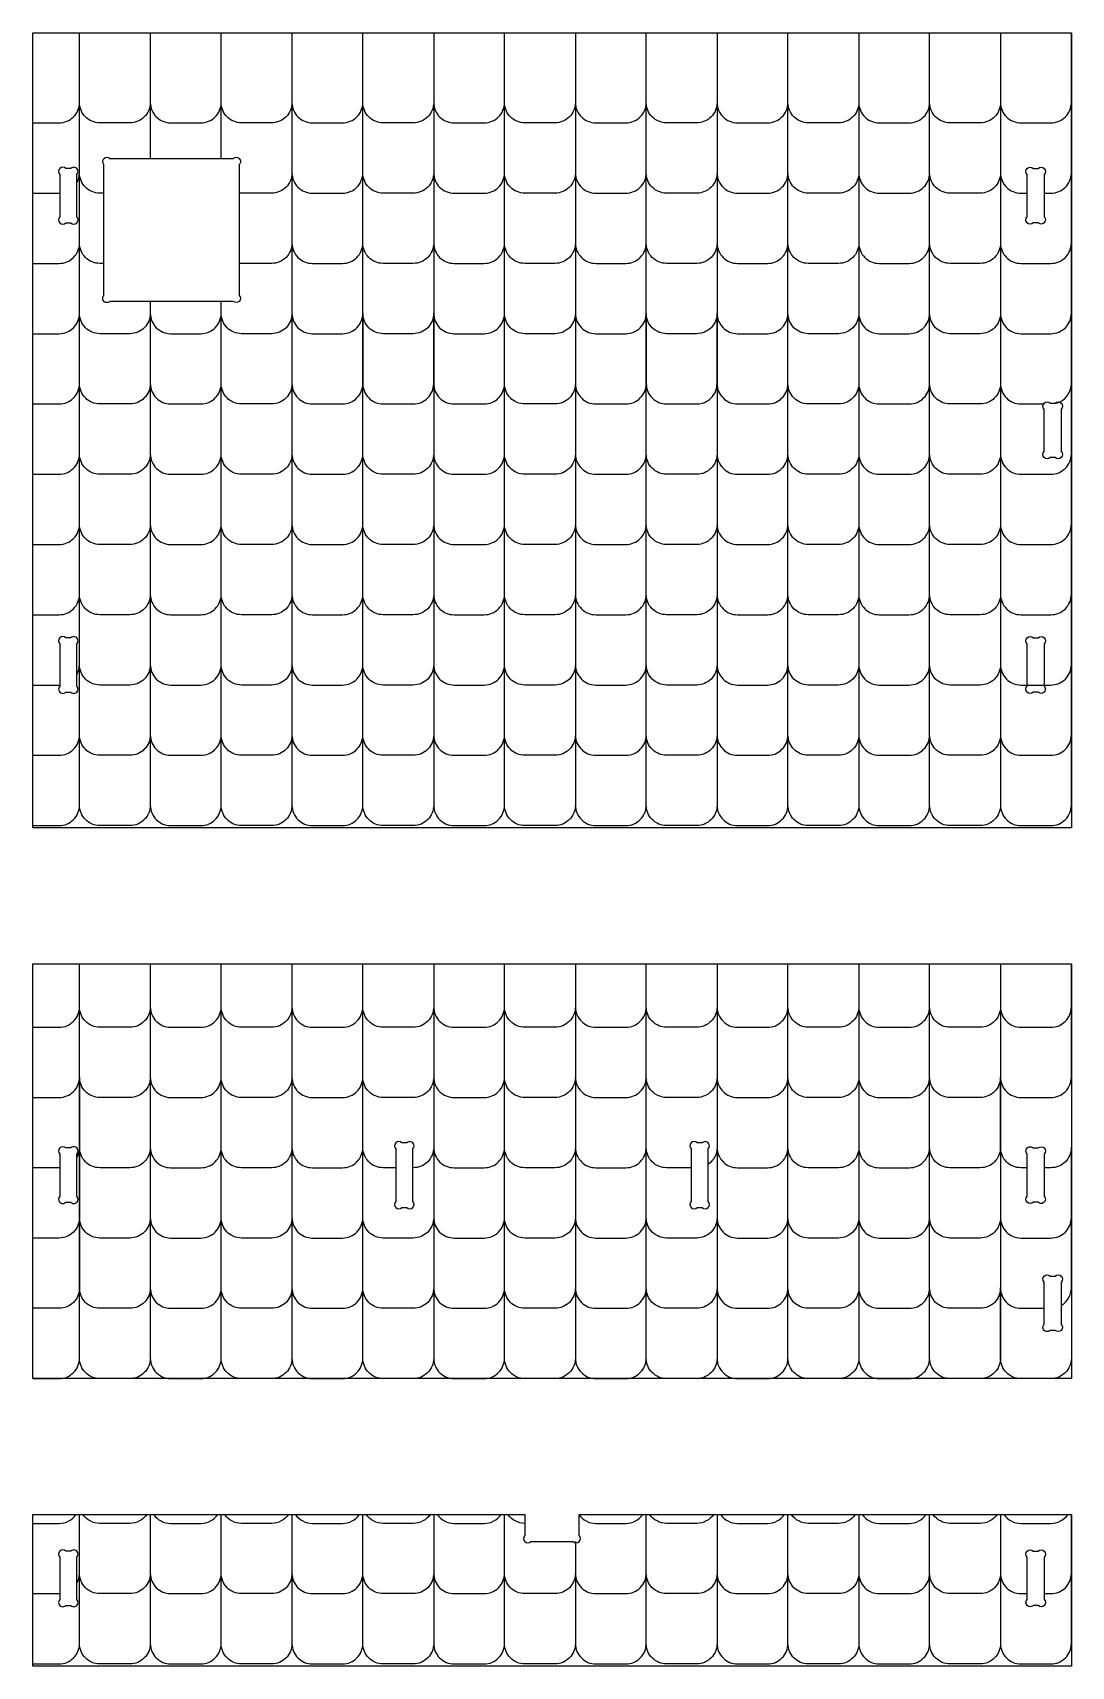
# Model space of a CAD drawing. Extents: x 39 to 232, y 1985 to 2148.
# Drawn here: x 201.79 to 232.39, y 2100.08 to 2148.2 of the extents above; entities that cross this region are included whole.
import ezdxf

# ---------------------------------------------------------------- set-up
doc = ezdxf.new("R2010")
doc.units = 0
doc.header["$MEASUREMENT"] = 0
doc.layers.add('LAYER1', color=18, linetype='CONTINUOUS')

msp = doc.modelspace()

# ---------------------------------------------------------------- linework, layer by layer
at = {"layer": 'LAYER1'}
for points in [[(201.79, 2145.547), (202.568, 2145.547, 0.414214), (203.168, 2146.147), (203.168, 2148.204)], [(205.255, 2148.204), (205.255, 2146.147, -0.414214), (204.655, 2145.547), (203.768, 2145.547, -0.414214), (203.168, 2146.147), (203.168, 2148.204)], [(205.255, 2148.204), (205.255, 2146.147, 0.414214), (205.855, 2145.547), (206.742, 2145.547, 0.414214), (207.342, 2146.147), (207.342, 2148.204)], [(209.429, 2148.204), (209.429, 2146.147, -0.414214), (208.829, 2145.547), (207.942, 2145.547, -0.414214), (207.342, 2146.147), (207.342, 2148.204)], [(209.429, 2148.204), (209.429, 2146.147, 0.414214), (210.029, 2145.547), (210.917, 2145.547, 0.414214), (211.517, 2146.147), (211.517, 2148.204)], [(213.604, 2148.204), (213.604, 2146.147, -0.414214), (213.004, 2145.547), (212.117, 2145.547, -0.414214), (211.517, 2146.147), (211.517, 2148.204)], [(213.604, 2148.204), (213.604, 2146.147, 0.414214), (214.204, 2145.547), (215.091, 2145.547, 0.414214), (215.691, 2146.147), (215.691, 2148.204)], [(217.779, 2148.204), (217.779, 2146.147, -0.414214), (217.179, 2145.547), (216.291, 2145.547, -0.414214), (215.691, 2146.147), (215.691, 2148.204)], [(217.779, 2148.204), (217.779, 2146.147, 0.414214), (218.379, 2145.547), (219.266, 2145.547, 0.414214), (219.866, 2146.147), (219.866, 2148.204)], [(221.953, 2148.204), (221.953, 2146.147, -0.414214), (221.353, 2145.547), (220.466, 2145.547, -0.414214), (219.866, 2146.147), (219.866, 2148.204)], [(221.953, 2148.204), (221.953, 2146.147, 0.414214), (222.553, 2145.547), (223.441, 2145.547, 0.414214), (224.041, 2146.147), (224.041, 2148.204)], [(226.128, 2148.204), (226.128, 2146.147, -0.414214), (225.528, 2145.547), (224.641, 2145.547, -0.414214), (224.041, 2146.147), (224.041, 2148.204)], [(226.128, 2148.204), (226.128, 2146.147, 0.414214), (226.728, 2145.547), (227.615, 2145.547, 0.414214), (228.215, 2146.147), (228.215, 2148.204)], [(230.302, 2148.204), (230.302, 2146.147, -0.414214), (229.702, 2145.547), (228.815, 2145.547, -0.414214), (228.215, 2146.147), (228.215, 2148.204)], [(230.302, 2148.204), (230.302, 2146.147, 0.414214), (230.902, 2145.547), (231.79, 2145.547, 0.414214), (232.39, 2146.147), (232.39, 2148.204)], [(203.09, 2143.782, 0.129526), (203.168, 2144.077), (203.168, 2146.147)], [(203.89, 2143.477), (203.768, 2143.477, -0.414214), (203.168, 2144.077), (203.168, 2146.147)], [(209.429, 2146.147), (209.429, 2144.077, -0.414214), (208.829, 2143.477), (207.942, 2143.477, -0.027222), (207.877, 2143.481)], [(209.429, 2146.147), (209.429, 2144.077, 0.414214), (210.029, 2143.477), (210.917, 2143.477, 0.414214), (211.517, 2144.077), (211.517, 2146.147)], [(213.604, 2146.147), (213.604, 2144.077, -0.414214), (213.004, 2143.477), (212.117, 2143.477, -0.414214), (211.517, 2144.077), (211.517, 2146.147)], [(213.604, 2146.147), (213.604, 2144.077, 0.414214), (214.204, 2143.477), (215.091, 2143.477, 0.414214), (215.691, 2144.077), (215.691, 2146.147)], [(217.779, 2146.147), (217.779, 2144.077, -0.414214), (217.179, 2143.477), (216.291, 2143.477, -0.414214), (215.691, 2144.077), (215.691, 2146.147)], [(217.779, 2146.147), (217.779, 2144.077, 0.414214), (218.379, 2143.477), (219.266, 2143.477, 0.414214), (219.866, 2144.077), (219.866, 2146.147)], [(221.953, 2146.147), (221.953, 2144.077, -0.414214), (221.353, 2143.477), (220.466, 2143.477, -0.414214), (219.866, 2144.077), (219.866, 2146.147)], [(221.953, 2146.147), (221.953, 2144.077, 0.414214), (222.553, 2143.477), (223.441, 2143.477, 0.414214), (224.041, 2144.077), (224.041, 2146.147)], [(226.128, 2146.147), (226.128, 2144.077, -0.414214), (225.528, 2143.477), (224.641, 2143.477, -0.414214), (224.041, 2144.077), (224.041, 2146.147)], [(226.128, 2146.147), (226.128, 2144.077, 0.414214), (226.728, 2143.477), (227.615, 2143.477, 0.414214), (228.215, 2144.077), (228.215, 2146.147)], [(230.302, 2146.147), (230.302, 2144.077, -0.414214), (229.702, 2143.477), (228.815, 2143.477, -0.414214), (228.215, 2144.077), (228.215, 2146.147)], [(230.302, 2146.147), (230.302, 2144.077, 0.414214), (230.902, 2143.477), (231.09, 2143.477)], [(231.59, 2143.477), (231.79, 2143.477, 0.414214), (232.39, 2144.077), (232.39, 2146.147)], [(201.79, 2141.407), (202.568, 2141.407, 0.414214), (203.168, 2142.007), (203.168, 2144.077)], [(203.89, 2141.407), (203.768, 2141.407, -0.414214), (203.168, 2142.007), (203.168, 2144.077)], [(209.429, 2144.077), (209.429, 2142.007, -0.414214), (208.829, 2141.407), (207.942, 2141.407, -0.027222), (207.877, 2141.411)], [(209.429, 2144.077), (209.429, 2142.007, 0.414214), (210.029, 2141.407), (210.917, 2141.407, 0.414214), (211.517, 2142.007), (211.517, 2144.077)], [(213.604, 2144.077), (213.604, 2142.007, -0.414214), (213.004, 2141.407), (212.117, 2141.407, -0.414214), (211.517, 2142.007), (211.517, 2144.077)], [(213.604, 2144.077), (213.604, 2142.007, 0.414214), (214.204, 2141.407), (215.091, 2141.407, 0.414214), (215.691, 2142.007), (215.691, 2144.077)], [(217.779, 2144.077), (217.779, 2142.007, -0.414214), (217.179, 2141.407), (216.291, 2141.407, -0.414214), (215.691, 2142.007), (215.691, 2144.077)], [(217.779, 2144.077), (217.779, 2142.007, 0.414214), (218.379, 2141.407), (219.266, 2141.407, 0.414214), (219.866, 2142.007), (219.866, 2144.077)], [(221.953, 2144.077), (221.953, 2142.007, -0.414214), (221.353, 2141.407), (220.466, 2141.407, -0.414214), (219.866, 2142.007), (219.866, 2144.077)], [(221.953, 2144.077), (221.953, 2142.007, 0.414214), (222.553, 2141.407), (223.441, 2141.407, 0.414214), (224.041, 2142.007), (224.041, 2144.077)], [(226.128, 2144.077), (226.128, 2142.007, -0.414214), (225.528, 2141.407), (224.641, 2141.407, -0.414214), (224.041, 2142.007), (224.041, 2144.077)], [(226.128, 2144.077), (226.128, 2142.007, 0.414214), (226.728, 2141.407), (227.615, 2141.407, 0.414214), (228.215, 2142.007), (228.215, 2144.077)], [(230.302, 2144.077), (230.302, 2142.007, -0.414214), (229.702, 2141.407), (228.815, 2141.407, -0.414214), (228.215, 2142.007), (228.215, 2144.077)], [(230.302, 2144.077), (230.302, 2142.007, 0.414214), (230.902, 2141.407), (231.79, 2141.407, 0.414214), (232.39, 2142.007), (232.39, 2144.077)], [(201.79, 2143.477), (202.568, 2143.477, 0.009213), (202.59, 2143.478)], [(201.79, 2139.337), (202.568, 2139.337, 0.414214), (203.168, 2139.937), (203.168, 2142.007)], [(205.255, 2140.288), (205.255, 2139.937, -0.414214), (204.655, 2139.337), (203.768, 2139.337, -0.414214), (203.168, 2139.937), (203.168, 2142.007)], [(209.429, 2142.007), (209.429, 2139.937, -0.414214), (208.829, 2139.337), (207.942, 2139.337, -0.414214), (207.342, 2139.937), (207.342, 2140.288)], [(209.429, 2142.007), (209.429, 2139.937, 0.414214), (210.029, 2139.337), (210.917, 2139.337, 0.414214), (211.517, 2139.937), (211.517, 2142.007)], [(213.604, 2142.007), (213.604, 2139.937, -0.414214), (213.004, 2139.337), (212.117, 2139.337, -0.414214), (211.517, 2139.937), (211.517, 2142.007)], [(213.604, 2142.007), (213.604, 2139.937, 0.414214), (214.204, 2139.337), (215.091, 2139.337, 0.414214), (215.691, 2139.937), (215.691, 2142.007)], [(217.779, 2142.007), (217.779, 2139.937, -0.414214), (217.179, 2139.337), (216.291, 2139.337, -0.414214), (215.691, 2139.937), (215.691, 2142.007)], [(217.779, 2142.007), (217.779, 2139.937, 0.414214), (218.379, 2139.337), (219.266, 2139.337, 0.414214), (219.866, 2139.937), (219.866, 2142.007)], [(221.953, 2142.007), (221.953, 2139.937, -0.414214), (221.353, 2139.337), (220.466, 2139.337, -0.414214), (219.866, 2139.937), (219.866, 2142.007)], [(221.953, 2142.007), (221.953, 2139.937, 0.414214), (222.553, 2139.337), (223.441, 2139.337, 0.414214), (224.041, 2139.937), (224.041, 2142.007)], [(226.128, 2142.007), (226.128, 2139.937, -0.414214), (225.528, 2139.337), (224.641, 2139.337, -0.414214), (224.041, 2139.937), (224.041, 2142.007)], [(226.128, 2142.007), (226.128, 2139.937, 0.414214), (226.728, 2139.337), (227.615, 2139.337, 0.414214), (228.215, 2139.937), (228.215, 2142.007)], [(230.302, 2142.007), (230.302, 2139.937, -0.414214), (229.702, 2139.337), (228.815, 2139.337, -0.414214), (228.215, 2139.937), (228.215, 2142.007)], [(230.302, 2142.007), (230.302, 2139.937, 0.414214), (230.902, 2139.337), (231.79, 2139.337, 0.414214), (232.39, 2139.937), (232.39, 2142.007)], [(205.255, 2140.288), (205.255, 2139.937, 0.414214), (205.855, 2139.337), (206.742, 2139.337, 0.414214), (207.342, 2139.937), (207.342, 2140.288)], [(201.79, 2137.267), (202.568, 2137.267, 0.414214), (203.168, 2137.867), (203.168, 2139.937)], [(205.255, 2139.937), (205.255, 2137.867, -0.414214), (204.655, 2137.267), (203.768, 2137.267, -0.414214), (203.168, 2137.867), (203.168, 2139.937)], [(205.255, 2139.937), (205.255, 2137.867, 0.414214), (205.855, 2137.267), (206.742, 2137.267, 0.414214), (207.342, 2137.867), (207.342, 2139.937)], [(209.429, 2139.937), (209.429, 2137.867, -0.414214), (208.829, 2137.267), (207.942, 2137.267, -0.414214), (207.342, 2137.867), (207.342, 2139.937)], [(209.429, 2139.937), (209.429, 2137.867, 0.414214), (210.029, 2137.267), (210.917, 2137.267, 0.414214), (211.517, 2137.867), (211.517, 2139.937)], [(211.517, 2139.937), (211.517, 2137.867, 0.414214), (212.117, 2137.267), (213.004, 2137.267, 0.414214), (213.604, 2137.867), (213.604, 2139.937)], [(213.604, 2139.937), (213.604, 2137.867, 0.414214), (214.204, 2137.267), (215.091, 2137.267, 0.414214), (215.691, 2137.867), (215.691, 2139.937)], [(217.779, 2139.937), (217.779, 2137.867, -0.414214), (217.179, 2137.267), (216.291, 2137.267, -0.414214), (215.691, 2137.867), (215.691, 2139.937)], [(217.779, 2139.937), (217.779, 2137.867, 0.414214), (218.379, 2137.267), (219.266, 2137.267, 0.414214), (219.866, 2137.867), (219.866, 2139.937)], [(219.866, 2139.937), (219.866, 2137.867, 0.414214), (220.466, 2137.267), (221.353, 2137.267, 0.414214), (221.953, 2137.867), (221.953, 2139.937)], [(221.953, 2139.937), (221.953, 2137.867, 0.414214), (222.553, 2137.267), (223.441, 2137.267, 0.414214), (224.041, 2137.867), (224.041, 2139.937)], [(226.128, 2139.937), (226.128, 2137.867, -0.414214), (225.528, 2137.267), (224.641, 2137.267, -0.414214), (224.041, 2137.867), (224.041, 2139.937)], [(226.128, 2139.937), (226.128, 2137.867, 0.414214), (226.728, 2137.267), (227.615, 2137.267, 0.414214), (228.215, 2137.867), (228.215, 2139.937)], [(230.302, 2139.937), (230.302, 2137.867, -0.414214), (229.702, 2137.267), (228.815, 2137.267, -0.414214), (228.215, 2137.867), (228.215, 2139.937)], [(230.302, 2139.937), (230.302, 2137.867, 0.414214), (230.902, 2137.267), (231.59, 2137.267)], [(231.954, 2137.29, 0.335351), (232.39, 2137.867), (232.39, 2139.937)], [(201.79, 2135.197), (202.568, 2135.197, 0.414214), (203.168, 2135.797), (203.168, 2137.867)], [(205.255, 2137.867), (205.255, 2135.797, -0.414214), (204.655, 2135.197), (203.768, 2135.197, -0.414214), (203.168, 2135.797), (203.168, 2137.867)], [(205.255, 2137.867), (205.255, 2135.797, 0.414214), (205.855, 2135.197), (206.742, 2135.197, 0.414214), (207.342, 2135.797), (207.342, 2137.867)], [(209.429, 2137.867), (209.429, 2135.797, -0.414214), (208.829, 2135.197), (207.942, 2135.197, -0.414214), (207.342, 2135.797), (207.342, 2137.867)], [(209.429, 2137.867), (209.429, 2135.797, 0.414214), (210.029, 2135.197), (210.917, 2135.197, 0.414214), (211.517, 2135.797), (211.517, 2137.867)], [(213.604, 2137.867), (213.604, 2135.797, -0.414214), (213.004, 2135.197), (212.117, 2135.197, -0.414214), (211.517, 2135.797), (211.517, 2137.867)], [(213.604, 2137.867), (213.604, 2135.797, 0.414214), (214.204, 2135.197), (215.091, 2135.197, 0.414214), (215.691, 2135.797), (215.691, 2137.867)], [(217.779, 2137.867), (217.779, 2135.797, -0.414214), (217.179, 2135.197), (216.291, 2135.197, -0.414214), (215.691, 2135.797), (215.691, 2137.867)], [(217.779, 2137.867), (217.779, 2135.797, 0.414214), (218.379, 2135.197), (219.266, 2135.197, 0.414214), (219.866, 2135.797), (219.866, 2137.867)], [(221.953, 2137.867), (221.953, 2135.797, -0.414214), (221.353, 2135.197), (220.466, 2135.197, -0.414214), (219.866, 2135.797), (219.866, 2137.867)], [(221.953, 2137.867), (221.953, 2135.797, 0.414214), (222.553, 2135.197), (223.441, 2135.197, 0.414214), (224.041, 2135.797), (224.041, 2137.867)], [(226.128, 2137.867), (226.128, 2135.797, -0.414214), (225.528, 2135.197), (224.641, 2135.197, -0.414214), (224.041, 2135.797), (224.041, 2137.867)], [(226.128, 2137.867), (226.128, 2135.797, 0.414214), (226.728, 2135.197), (227.615, 2135.197, 0.414214), (228.215, 2135.797), (228.215, 2137.867)], [(230.302, 2137.867), (230.302, 2135.797, -0.414214), (229.702, 2135.197), (228.815, 2135.197, -0.414214), (228.215, 2135.797), (228.215, 2137.867)], [(230.302, 2137.867), (230.302, 2135.797, 0.414214), (230.902, 2135.197), (231.79, 2135.197, 0.414214), (232.39, 2135.797), (232.39, 2137.867)], [(201.79, 2133.127), (202.568, 2133.127, 0.414214), (203.168, 2133.727), (203.168, 2135.797)], [(205.255, 2135.797), (205.255, 2133.727, -0.414214), (204.655, 2133.127), (203.768, 2133.127, -0.414214), (203.168, 2133.727), (203.168, 2135.797)], [(205.255, 2135.797), (205.255, 2133.727, 0.414214), (205.855, 2133.127), (206.742, 2133.127, 0.414214), (207.342, 2133.727), (207.342, 2135.797)], [(209.429, 2135.797), (209.429, 2133.727, -0.414214), (208.829, 2133.127), (207.942, 2133.127, -0.414214), (207.342, 2133.727), (207.342, 2135.797)], [(209.429, 2135.797), (209.429, 2133.727, 0.414214), (210.029, 2133.127), (210.917, 2133.127, 0.414214), (211.517, 2133.727), (211.517, 2135.797)], [(213.604, 2135.797), (213.604, 2133.727, -0.414214), (213.004, 2133.127), (212.117, 2133.127, -0.414214), (211.517, 2133.727), (211.517, 2135.797)], [(213.604, 2135.797), (213.604, 2133.727, 0.414214), (214.204, 2133.127), (215.091, 2133.127, 0.414214), (215.691, 2133.727), (215.691, 2135.797)], [(217.779, 2135.797), (217.779, 2133.727, -0.414214), (217.179, 2133.127), (216.291, 2133.127, -0.414214), (215.691, 2133.727), (215.691, 2135.797)], [(217.779, 2135.797), (217.779, 2133.727, 0.414214), (218.379, 2133.127), (219.266, 2133.127, 0.414214), (219.866, 2133.727), (219.866, 2135.797)], [(221.953, 2135.797), (221.953, 2133.727, -0.414214), (221.353, 2133.127), (220.466, 2133.127, -0.414214), (219.866, 2133.727), (219.866, 2135.797)], [(221.953, 2135.797), (221.953, 2133.727, 0.414214), (222.553, 2133.127), (223.441, 2133.127, 0.414214), (224.041, 2133.727), (224.041, 2135.797)], [(226.128, 2135.797), (226.128, 2133.727, -0.414214), (225.528, 2133.127), (224.641, 2133.127, -0.414214), (224.041, 2133.727), (224.041, 2135.797)], [(226.128, 2135.797), (226.128, 2133.727, 0.414214), (226.728, 2133.127), (227.615, 2133.127, 0.414214), (228.215, 2133.727), (228.215, 2135.797)], [(230.302, 2135.797), (230.302, 2133.727, -0.414214), (229.702, 2133.127), (228.815, 2133.127, -0.414214), (228.215, 2133.727), (228.215, 2135.797)], [(230.302, 2135.797), (230.302, 2133.727, 0.414214), (230.902, 2133.127), (231.79, 2133.127, 0.414214), (232.39, 2133.727), (232.39, 2135.797)], [(201.79, 2131.057), (202.568, 2131.057, 0.414214), (203.168, 2131.657), (203.168, 2133.727)], [(205.255, 2133.727), (205.255, 2131.657, -0.414214), (204.655, 2131.057), (203.768, 2131.057, -0.414214), (203.168, 2131.657), (203.168, 2133.727)], [(205.255, 2133.727), (205.255, 2131.657, 0.414214), (205.855, 2131.057), (206.742, 2131.057, 0.414214), (207.342, 2131.657), (207.342, 2133.727)], [(209.429, 2133.727), (209.429, 2131.657, -0.414214), (208.829, 2131.057), (207.942, 2131.057, -0.414214), (207.342, 2131.657), (207.342, 2133.727)], [(209.429, 2133.727), (209.429, 2131.657, 0.414214), (210.029, 2131.057), (210.917, 2131.057, 0.414214), (211.517, 2131.657), (211.517, 2133.727)], [(213.604, 2133.727), (213.604, 2131.657, -0.414214), (213.004, 2131.057), (212.117, 2131.057, -0.414214), (211.517, 2131.657), (211.517, 2133.727)], [(213.604, 2133.727), (213.604, 2131.657, 0.414214), (214.204, 2131.057), (215.091, 2131.057, 0.414214), (215.691, 2131.657), (215.691, 2133.727)], [(217.779, 2133.727), (217.779, 2131.657, -0.414214), (217.179, 2131.057), (216.291, 2131.057, -0.414214), (215.691, 2131.657), (215.691, 2133.727)], [(217.779, 2133.727), (217.779, 2131.657, 0.414214), (218.379, 2131.057), (219.266, 2131.057, 0.414214), (219.866, 2131.657), (219.866, 2133.727)], [(221.953, 2133.727), (221.953, 2131.657, -0.414214), (221.353, 2131.057), (220.466, 2131.057, -0.414214), (219.866, 2131.657), (219.866, 2133.727)], [(221.953, 2133.727), (221.953, 2131.657, 0.414214), (222.553, 2131.057), (223.441, 2131.057, 0.414214), (224.041, 2131.657), (224.041, 2133.727)], [(226.128, 2133.727), (226.128, 2131.657, -0.414214), (225.528, 2131.057), (224.641, 2131.057, -0.414214), (224.041, 2131.657), (224.041, 2133.727)], [(226.128, 2133.727), (226.128, 2131.657, 0.414214), (226.728, 2131.057), (227.615, 2131.057, 0.414214), (228.215, 2131.657), (228.215, 2133.727)], [(230.302, 2133.727), (230.302, 2131.657, -0.414214), (229.702, 2131.057), (228.815, 2131.057, -0.414214), (228.215, 2131.657), (228.215, 2133.727)], [(230.302, 2133.727), (230.302, 2131.657, 0.414214), (230.902, 2131.057), (231.79, 2131.057, 0.414214), (232.39, 2131.657), (232.39, 2133.727)], [(203.09, 2129.292, 0.129526), (203.168, 2129.587), (203.168, 2131.657)], [(205.255, 2131.657), (205.255, 2129.587, -0.414214), (204.655, 2128.987), (203.768, 2128.987, -0.414214), (203.168, 2129.587), (203.168, 2131.657)], [(205.255, 2131.657), (205.255, 2129.587, 0.414214), (205.855, 2128.987), (206.742, 2128.987, 0.414214), (207.342, 2129.587), (207.342, 2131.657)], [(209.429, 2131.657), (209.429, 2129.587, -0.414214), (208.829, 2128.987), (207.942, 2128.987, -0.414214), (207.342, 2129.587), (207.342, 2131.657)], [(209.429, 2131.657), (209.429, 2129.587, 0.414214), (210.029, 2128.987), (210.917, 2128.987, 0.414214), (211.517, 2129.587), (211.517, 2131.657)], [(213.604, 2131.657), (213.604, 2129.587, -0.414214), (213.004, 2128.987), (212.117, 2128.987, -0.414214), (211.517, 2129.587), (211.517, 2131.657)], [(213.604, 2131.657), (213.604, 2129.587, 0.414214), (214.204, 2128.987), (215.091, 2128.987, 0.414214), (215.691, 2129.587), (215.691, 2131.657)], [(217.779, 2131.657), (217.779, 2129.587, -0.414214), (217.179, 2128.987), (216.291, 2128.987, -0.414214), (215.691, 2129.587), (215.691, 2131.657)], [(217.779, 2131.657), (217.779, 2129.587, 0.414214), (218.379, 2128.987), (219.266, 2128.987, 0.414214), (219.866, 2129.587), (219.866, 2131.657)], [(221.953, 2131.657), (221.953, 2129.587, -0.414214), (221.353, 2128.987), (220.466, 2128.987, -0.414214), (219.866, 2129.587), (219.866, 2131.657)], [(221.953, 2131.657), (221.953, 2129.587, 0.414214), (222.553, 2128.987), (223.441, 2128.987, 0.414214), (224.041, 2129.587), (224.041, 2131.657)], [(226.128, 2131.657), (226.128, 2129.587, -0.414214), (225.528, 2128.987), (224.641, 2128.987, -0.414214), (224.041, 2129.587), (224.041, 2131.657)], [(226.128, 2131.657), (226.128, 2129.587, 0.414214), (226.728, 2128.987), (227.615, 2128.987, 0.414214), (228.215, 2129.587), (228.215, 2131.657)], [(230.302, 2131.657), (230.302, 2129.587, -0.414214), (229.702, 2128.987), (228.815, 2128.987, -0.414214), (228.215, 2129.587), (228.215, 2131.657)], [(230.302, 2131.657), (230.302, 2129.587, 0.414214), (230.902, 2128.987), (231.79, 2128.987, 0.414214), (232.39, 2129.587), (232.39, 2131.657)], [(201.79, 2126.917), (202.568, 2126.917, 0.414214), (203.168, 2127.517), (203.168, 2129.587)], [(205.255, 2129.587), (205.255, 2127.517, -0.414214), (204.655, 2126.917), (203.768, 2126.917, -0.414214), (203.168, 2127.517), (203.168, 2129.587)], [(205.255, 2129.587), (205.255, 2127.517, 0.414214), (205.855, 2126.917), (206.742, 2126.917, 0.414214), (207.342, 2127.517), (207.342, 2129.587)], [(209.429, 2129.587), (209.429, 2127.517, -0.414214), (208.829, 2126.917), (207.942, 2126.917, -0.414214), (207.342, 2127.517), (207.342, 2129.587)], [(209.429, 2129.587), (209.429, 2127.517, 0.414214), (210.029, 2126.917), (210.917, 2126.917, 0.414214), (211.517, 2127.517), (211.517, 2129.587)], [(213.604, 2129.587), (213.604, 2127.517, -0.414214), (213.004, 2126.917), (212.117, 2126.917, -0.414214), (211.517, 2127.517), (211.517, 2129.587)], [(213.604, 2129.587), (213.604, 2127.517, 0.414214), (214.204, 2126.917), (215.091, 2126.917, 0.414214), (215.691, 2127.517), (215.691, 2129.587)], [(217.779, 2129.587), (217.779, 2127.517, -0.414214), (217.179, 2126.917), (216.291, 2126.917, -0.414214), (215.691, 2127.517), (215.691, 2129.587)], [(217.779, 2129.587), (217.779, 2127.517, 0.414214), (218.379, 2126.917), (219.266, 2126.917, 0.414214), (219.866, 2127.517), (219.866, 2129.587)], [(221.953, 2129.587), (221.953, 2127.517, -0.414214), (221.353, 2126.917), (220.466, 2126.917, -0.414214), (219.866, 2127.517), (219.866, 2129.587)], [(221.953, 2129.587), (221.953, 2127.517, 0.414214), (222.553, 2126.917), (223.441, 2126.917, 0.414214), (224.041, 2127.517), (224.041, 2129.587)], [(226.128, 2129.587), (226.128, 2127.517, -0.414214), (225.528, 2126.917), (224.641, 2126.917, -0.414214), (224.041, 2127.517), (224.041, 2129.587)], [(226.128, 2129.587), (226.128, 2127.517, 0.414214), (226.728, 2126.917), (227.615, 2126.917, 0.414214), (228.215, 2127.517), (228.215, 2129.587)], [(230.302, 2129.587), (230.302, 2127.517, -0.414214), (229.702, 2126.917), (228.815, 2126.917, -0.414214), (228.215, 2127.517), (228.215, 2129.587)], [(230.302, 2129.587), (230.302, 2127.517, 0.414214), (230.902, 2126.917), (231.79, 2126.917, 0.414214), (232.39, 2127.517), (232.39, 2129.587)], [(201.79, 2128.987), (202.568, 2128.987, 0.009213), (202.59, 2128.988)], [(201.79, 2124.847), (202.568, 2124.847, 0.414214), (203.168, 2125.447), (203.168, 2127.517)], [(205.255, 2127.517), (205.255, 2125.447, -0.414214), (204.655, 2124.847), (203.768, 2124.847, -0.414214), (203.168, 2125.447), (203.168, 2127.517)], [(205.255, 2127.517), (205.255, 2125.447, 0.414214), (205.855, 2124.847), (206.742, 2124.847, 0.414214), (207.342, 2125.447), (207.342, 2127.517)], [(209.429, 2127.517), (209.429, 2125.447, -0.414214), (208.829, 2124.847), (207.942, 2124.847, -0.414214), (207.342, 2125.447), (207.342, 2127.517)], [(209.429, 2127.517), (209.429, 2125.447, 0.414214), (210.029, 2124.847), (210.917, 2124.847, 0.414214), (211.517, 2125.447), (211.517, 2127.517)], [(213.604, 2127.517), (213.604, 2125.447, -0.414214), (213.004, 2124.847), (212.117, 2124.847, -0.414214), (211.517, 2125.447), (211.517, 2127.517)], [(213.604, 2127.517), (213.604, 2125.447, 0.414214), (214.204, 2124.847), (215.091, 2124.847, 0.414214), (215.691, 2125.447), (215.691, 2127.517)], [(217.779, 2127.517), (217.779, 2125.447, -0.414214), (217.179, 2124.847), (216.291, 2124.847, -0.414214), (215.691, 2125.447), (215.691, 2127.517)], [(217.779, 2127.517), (217.779, 2125.447, 0.414214), (218.379, 2124.847), (219.266, 2124.847, 0.414214), (219.866, 2125.447), (219.866, 2127.517)], [(221.953, 2127.517), (221.953, 2125.447, -0.414214), (221.353, 2124.847), (220.466, 2124.847, -0.414214), (219.866, 2125.447), (219.866, 2127.517)], [(221.953, 2127.517), (221.953, 2125.447, 0.414214), (222.553, 2124.847), (223.441, 2124.847, 0.414214), (224.041, 2125.447), (224.041, 2127.517)], [(226.128, 2127.517), (226.128, 2125.447, -0.414214), (225.528, 2124.847), (224.641, 2124.847, -0.414214), (224.041, 2125.447), (224.041, 2127.517)], [(226.128, 2127.517), (226.128, 2125.447, 0.414214), (226.728, 2124.847), (227.615, 2124.847, 0.414214), (228.215, 2125.447), (228.215, 2127.517)], [(230.302, 2127.517), (230.302, 2125.447, -0.414214), (229.702, 2124.847), (228.815, 2124.847, -0.414214), (228.215, 2125.447), (228.215, 2127.517)], [(230.302, 2127.517), (230.302, 2125.447, 0.414214), (230.902, 2124.847), (231.79, 2124.847, 0.414214), (232.39, 2125.447), (232.39, 2127.517)], [(201.79, 2118.906), (202.568, 2118.906, 0.414214), (203.168, 2119.506), (203.168, 2120.776)], [(205.255, 2120.776), (205.255, 2119.506, -0.414214), (204.655, 2118.906), (203.768, 2118.906, -0.414214), (203.168, 2119.506), (203.168, 2120.776)], [(205.255, 2120.776), (205.255, 2119.506, 0.414214), (205.855, 2118.906), (206.742, 2118.906, 0.414214), (207.342, 2119.506), (207.342, 2120.776)], [(209.429, 2120.776), (209.429, 2119.506, -0.414214), (208.829, 2118.906), (207.942, 2118.906, -0.414214), (207.342, 2119.506), (207.342, 2120.776)], [(209.429, 2120.776), (209.429, 2119.506, 0.414214), (210.029, 2118.906), (210.917, 2118.906, 0.414214), (211.517, 2119.506), (211.517, 2120.776)], [(213.604, 2120.776), (213.604, 2119.506, -0.414214), (213.004, 2118.906), (212.117, 2118.906, -0.414214), (211.517, 2119.506), (211.517, 2120.776)], [(213.604, 2120.776), (213.604, 2119.506, 0.414214), (214.204, 2118.906), (215.091, 2118.906, 0.414214), (215.691, 2119.506), (215.691, 2120.776)], [(217.779, 2120.776), (217.779, 2119.506, -0.414214), (217.179, 2118.906), (216.291, 2118.906, -0.414214), (215.691, 2119.506), (215.691, 2120.776)], [(217.779, 2120.776), (217.779, 2119.506, 0.414214), (218.379, 2118.906), (219.266, 2118.906, 0.414214), (219.866, 2119.506), (219.866, 2120.776)], [(221.953, 2120.776), (221.953, 2119.506, -0.414214), (221.353, 2118.906), (220.466, 2118.906, -0.414214), (219.866, 2119.506), (219.866, 2120.776)], [(221.953, 2120.776), (221.953, 2119.506, 0.414214), (222.553, 2118.906), (223.441, 2118.906, 0.414214), (224.041, 2119.506), (224.041, 2120.776)], [(226.128, 2120.776), (226.128, 2119.506, -0.414214), (225.528, 2118.906), (224.641, 2118.906, -0.414214), (224.041, 2119.506), (224.041, 2120.776)], [(226.128, 2120.776), (226.128, 2119.506, 0.414214), (226.728, 2118.906), (227.615, 2118.906, 0.414214), (228.215, 2119.506), (228.215, 2120.776)], [(230.302, 2120.776), (230.302, 2119.506, -0.414214), (229.702, 2118.906), (228.815, 2118.906, -0.414214), (228.215, 2119.506), (228.215, 2120.776)], [(230.302, 2120.776), (230.302, 2119.506, 0.414214), (230.902, 2118.906), (231.79, 2118.906, 0.414214), (232.39, 2119.506), (232.39, 2120.776)], [(201.79, 2116.836), (202.568, 2116.836, 0.414214), (203.168, 2117.436), (203.168, 2119.493)], [(205.255, 2119.493), (205.255, 2117.436, -0.414214), (204.655, 2116.836), (203.768, 2116.836, -0.414214), (203.168, 2117.436), (203.168, 2119.493)], [(205.255, 2119.493), (205.255, 2117.436, 0.414214), (205.855, 2116.836), (206.742, 2116.836, 0.414214), (207.342, 2117.436), (207.342, 2119.493)], [(209.429, 2119.493), (209.429, 2117.436, -0.414214), (208.829, 2116.836), (207.942, 2116.836, -0.414214), (207.342, 2117.436), (207.342, 2119.493)], [(209.429, 2119.493), (209.429, 2117.436, 0.414214), (210.029, 2116.836), (210.917, 2116.836, 0.414214), (211.517, 2117.436), (211.517, 2119.493)], [(213.604, 2119.493), (213.604, 2117.436, -0.414214), (213.004, 2116.836), (212.117, 2116.836, -0.414214), (211.517, 2117.436), (211.517, 2119.493)], [(213.604, 2119.493), (213.604, 2117.436, 0.414214), (214.204, 2116.836), (215.091, 2116.836, 0.414214), (215.691, 2117.436), (215.691, 2119.493)], [(217.779, 2119.493), (217.779, 2117.436, -0.414214), (217.179, 2116.836), (216.291, 2116.836, -0.414214), (215.691, 2117.436), (215.691, 2119.493)], [(217.779, 2119.493), (217.779, 2117.436, 0.414214), (218.379, 2116.836), (219.266, 2116.836, 0.414214), (219.866, 2117.436), (219.866, 2119.493)], [(221.953, 2119.493), (221.953, 2117.436, -0.414214), (221.353, 2116.836), (220.466, 2116.836, -0.414214), (219.866, 2117.436), (219.866, 2119.493)], [(221.953, 2119.493), (221.953, 2117.436, 0.414214), (222.553, 2116.836), (223.441, 2116.836, 0.414214), (224.041, 2117.436), (224.041, 2119.493)], [(226.128, 2119.493), (226.128, 2117.436, -0.414214), (225.528, 2116.836), (224.641, 2116.836, -0.414214), (224.041, 2117.436), (224.041, 2119.493)], [(226.128, 2119.493), (226.128, 2117.436, 0.414214), (226.728, 2116.836), (227.615, 2116.836, 0.414214), (228.215, 2117.436), (228.215, 2119.493)], [(230.302, 2119.493), (230.302, 2117.436, -0.414214), (229.702, 2116.836), (228.815, 2116.836, -0.414214), (228.215, 2117.436), (228.215, 2119.493)], [(230.302, 2119.493), (230.302, 2117.436, 0.414214), (230.902, 2116.836), (231.79, 2116.836, 0.414214), (232.39, 2117.436), (232.39, 2119.493)], [(203.168, 2117.436), (203.168, 2115.366, -0.129526), (203.09, 2115.07)], [(205.255, 2117.436), (205.255, 2115.366, -0.414214), (204.655, 2114.766), (203.768, 2114.766, -0.414214), (203.168, 2115.366), (203.168, 2117.436)], [(205.255, 2117.436), (205.255, 2115.366, 0.414214), (205.855, 2114.766), (206.742, 2114.766, 0.414214), (207.342, 2115.366), (207.342, 2117.436)], [(209.429, 2117.436), (209.429, 2115.366, -0.414214), (208.829, 2114.766), (207.942, 2114.766, -0.414214), (207.342, 2115.366), (207.342, 2117.436)], [(209.429, 2117.436), (209.429, 2115.366, 0.414214), (210.029, 2114.766), (210.917, 2114.766, 0.414214), (211.517, 2115.366), (211.517, 2117.436)], [(212.49, 2114.766), (212.117, 2114.766, -0.414214), (211.517, 2115.366), (211.517, 2117.436)], [(213.604, 2117.436), (213.604, 2115.366, -0.414214), (213.004, 2114.766), (212.99, 2114.766)], [(213.604, 2117.436), (213.604, 2115.366, 0.414214), (214.204, 2114.766), (215.091, 2114.766, 0.414214), (215.691, 2115.366), (215.691, 2117.436)], [(217.779, 2117.436), (217.779, 2115.366, -0.414214), (217.179, 2114.766), (216.291, 2114.766, -0.414214), (215.691, 2115.366), (215.691, 2117.436)], [(217.779, 2117.436), (217.779, 2115.366, 0.414214), (218.379, 2114.766), (219.266, 2114.766, 0.414214), (219.866, 2115.366), (219.866, 2117.436)], [(221.19, 2114.766), (220.466, 2114.766, -0.414214), (219.866, 2115.366), (219.866, 2117.436)], [(221.953, 2117.436), (221.953, 2115.366, -0.24882), (221.69, 2114.869)], [(221.953, 2117.436), (221.953, 2115.366, 0.414214), (222.553, 2114.766), (223.441, 2114.766, 0.414214), (224.041, 2115.366), (224.041, 2117.436)], [(226.128, 2117.436), (226.128, 2115.366, -0.414214), (225.528, 2114.766), (224.641, 2114.766, -0.414214), (224.041, 2115.366), (224.041, 2117.436)], [(226.128, 2117.436), (226.128, 2115.366, 0.414214), (226.728, 2114.766), (227.615, 2114.766, 0.414214), (228.215, 2115.366), (228.215, 2117.436)], [(230.302, 2117.436), (230.302, 2115.366, -0.414214), (229.702, 2114.766), (228.815, 2114.766, -0.414214), (228.215, 2115.366), (228.215, 2117.436)], [(231.09, 2114.766), (230.902, 2114.766, -0.414214), (230.302, 2115.366), (230.302, 2117.436)], [(232.39, 2117.436), (232.39, 2115.366, -0.414214), (231.79, 2114.766), (231.59, 2114.766)], [(203.168, 2115.366), (203.168, 2113.296, -0.414214), (202.568, 2112.696), (201.79, 2112.696)], [(205.255, 2115.366), (205.255, 2113.296, -0.414214), (204.655, 2112.696), (203.768, 2112.696, -0.414214), (203.168, 2113.296), (203.168, 2115.366)], [(205.255, 2115.366), (205.255, 2113.296, 0.414214), (205.855, 2112.696), (206.742, 2112.696, 0.414214), (207.342, 2113.296), (207.342, 2115.366)], [(209.429, 2115.366), (209.429, 2113.296, -0.414214), (208.829, 2112.696), (207.942, 2112.696, -0.414214), (207.342, 2113.296), (207.342, 2115.366)], [(209.429, 2115.366), (209.429, 2113.296, 0.414214), (210.029, 2112.696), (210.917, 2112.696, 0.414214), (211.517, 2113.296), (211.517, 2115.366)], [(213.604, 2115.366), (213.604, 2113.296, -0.414214), (213.004, 2112.696), (212.117, 2112.696, -0.414214), (211.517, 2113.296), (211.517, 2115.366)], [(213.604, 2115.366), (213.604, 2113.296, 0.414214), (214.204, 2112.696), (215.091, 2112.696, 0.414214), (215.691, 2113.296), (215.691, 2115.366)], [(217.779, 2115.366), (217.779, 2113.296, -0.414214), (217.179, 2112.696), (216.291, 2112.696, -0.414214), (215.691, 2113.296), (215.691, 2115.366)], [(217.779, 2115.366), (217.779, 2113.296, 0.414214), (218.379, 2112.696), (219.266, 2112.696, 0.414214), (219.866, 2113.296), (219.866, 2115.366)], [(221.953, 2115.366), (221.953, 2113.296, -0.414214), (221.353, 2112.696), (220.466, 2112.696, -0.414214), (219.866, 2113.296), (219.866, 2115.366)], [(221.953, 2115.366), (221.953, 2113.296, 0.414214), (222.553, 2112.696), (223.441, 2112.696, 0.414214), (224.041, 2113.296), (224.041, 2115.366)], [(226.128, 2115.366), (226.128, 2113.296, -0.414214), (225.528, 2112.696), (224.641, 2112.696, -0.414214), (224.041, 2113.296), (224.041, 2115.366)], [(226.128, 2115.366), (226.128, 2113.296, 0.414214), (226.728, 2112.696), (227.615, 2112.696, 0.414214), (228.215, 2113.296), (228.215, 2115.366)], [(230.302, 2115.366), (230.302, 2113.296, -0.414214), (229.702, 2112.696), (228.815, 2112.696, -0.414214), (228.215, 2113.296), (228.215, 2115.366)], [(230.302, 2115.366), (230.302, 2113.296, 0.414214), (230.902, 2112.696), (231.79, 2112.696, 0.414214), (232.39, 2113.296), (232.39, 2115.366)], [(202.59, 2114.766, -0.009213), (202.568, 2114.766), (201.79, 2114.766)], [(203.168, 2113.296), (203.168, 2111.226, -0.414214), (202.568, 2110.626), (201.79, 2110.626)], [(205.255, 2113.296), (205.255, 2111.226, -0.414214), (204.655, 2110.626), (203.768, 2110.626, -0.414214), (203.168, 2111.226), (203.168, 2113.296)], [(205.255, 2113.296), (205.255, 2111.226, 0.414214), (205.855, 2110.626), (206.742, 2110.626, 0.414214), (207.342, 2111.226), (207.342, 2113.296)], [(209.429, 2113.296), (209.429, 2111.226, -0.414214), (208.829, 2110.626), (207.942, 2110.626, -0.414214), (207.342, 2111.226), (207.342, 2113.296)], [(209.429, 2113.296), (209.429, 2111.226, 0.414214), (210.029, 2110.626), (210.917, 2110.626, 0.414214), (211.517, 2111.226), (211.517, 2113.296)], [(213.604, 2113.296), (213.604, 2111.226, -0.414214), (213.004, 2110.626), (212.117, 2110.626, -0.414214), (211.517, 2111.226), (211.517, 2113.296)], [(213.604, 2113.296), (213.604, 2111.226, 0.414214), (214.204, 2110.626), (215.091, 2110.626, 0.414214), (215.691, 2111.226), (215.691, 2113.296)], [(217.779, 2113.296), (217.779, 2111.226, -0.414214), (217.179, 2110.626), (216.291, 2110.626, -0.414214), (215.691, 2111.226), (215.691, 2113.296)], [(217.779, 2113.296), (217.779, 2111.226, 0.414214), (218.379, 2110.626), (219.266, 2110.626, 0.414214), (219.866, 2111.226), (219.866, 2113.296)], [(221.953, 2113.296), (221.953, 2111.226, -0.414214), (221.353, 2110.626), (220.466, 2110.626, -0.414214), (219.866, 2111.226), (219.866, 2113.296)], [(221.953, 2113.296), (221.953, 2111.226, 0.414214), (222.553, 2110.626), (223.441, 2110.626, 0.414214), (224.041, 2111.226), (224.041, 2113.296)], [(226.128, 2113.296), (226.128, 2111.226, -0.414214), (225.528, 2110.626), (224.641, 2110.626, -0.414214), (224.041, 2111.226), (224.041, 2113.296)], [(226.128, 2113.296), (226.128, 2111.226, 0.414214), (226.728, 2110.626), (227.615, 2110.626, 0.414214), (228.215, 2111.226), (228.215, 2113.296)], [(230.302, 2113.296), (230.302, 2111.226, -0.414214), (229.702, 2110.626), (228.815, 2110.626, -0.414214), (228.215, 2111.226), (228.215, 2113.296)], [(230.302, 2113.296), (230.302, 2111.226, 0.414214), (230.902, 2110.626), (231.59, 2110.626)], [(232.09, 2110.706, 0.267949), (232.39, 2111.226), (232.39, 2113.296)], [(201.79, 2108.556), (202.568, 2108.556, 0.414214), (203.168, 2109.156), (203.168, 2111.226)], [(205.255, 2111.226), (205.255, 2109.156, -0.414214), (204.655, 2108.556), (203.768, 2108.556, -0.414214), (203.168, 2109.156), (203.168, 2111.226)], [(205.255, 2111.226), (205.255, 2109.156, 0.414214), (205.855, 2108.556), (206.742, 2108.556, 0.414214), (207.342, 2109.156), (207.342, 2111.226)], [(209.429, 2111.226), (209.429, 2109.156, -0.414214), (208.829, 2108.556), (207.942, 2108.556, -0.414214), (207.342, 2109.156), (207.342, 2111.226)], [(209.429, 2111.226), (209.429, 2109.156, 0.414214), (210.029, 2108.556), (210.917, 2108.556, 0.414214), (211.517, 2109.156), (211.517, 2111.226)], [(213.604, 2111.226), (213.604, 2109.156, -0.414214), (213.004, 2108.556), (212.117, 2108.556, -0.414214), (211.517, 2109.156), (211.517, 2111.226)], [(213.604, 2111.226), (213.604, 2109.156, 0.414214), (214.204, 2108.556), (215.091, 2108.556, 0.414214), (215.691, 2109.156), (215.691, 2111.226)], [(217.779, 2111.226), (217.779, 2109.156, -0.414214), (217.179, 2108.556), (216.291, 2108.556, -0.414214), (215.691, 2109.156), (215.691, 2111.226)], [(217.779, 2111.226), (217.779, 2109.156, 0.414214), (218.379, 2108.556), (219.266, 2108.556, 0.414214), (219.866, 2109.156), (219.866, 2111.226)], [(221.953, 2111.226), (221.953, 2109.156, -0.414214), (221.353, 2108.556), (220.466, 2108.556, -0.414214), (219.866, 2109.156), (219.866, 2111.226)], [(221.953, 2111.226), (221.953, 2109.156, 0.414214), (222.553, 2108.556), (223.441, 2108.556, 0.414214), (224.041, 2109.156), (224.041, 2111.226)], [(226.128, 2111.226), (226.128, 2109.156, -0.414214), (225.528, 2108.556), (224.641, 2108.556, -0.414214), (224.041, 2109.156), (224.041, 2111.226)], [(226.128, 2111.226), (226.128, 2109.156, 0.414214), (226.728, 2108.556), (227.615, 2108.556, 0.414214), (228.215, 2109.156), (228.215, 2111.226)], [(230.302, 2111.226), (230.302, 2109.156, -0.414214), (229.702, 2108.556), (228.815, 2108.556, -0.414214), (228.215, 2109.156), (228.215, 2111.226)], [(232.39, 2111.226), (232.39, 2109.156, -0.414214), (231.79, 2108.556), (230.902, 2108.556, -0.414214), (230.302, 2109.156), (230.302, 2111.226)], [(201.79, 2104.29), (202.568, 2104.29, 0.249738), (203.066, 2104.556)], [(203.09, 2102.525, 0.129526), (203.168, 2102.82), (203.168, 2104.556)], [(205.255, 2104.556), (205.255, 2102.82, -0.414214), (204.655, 2102.22), (203.768, 2102.22, -0.414214), (203.168, 2102.82), (203.168, 2104.556)], [(205.153, 2104.556, -0.249738), (204.655, 2104.29), (203.768, 2104.29, -0.249738), (203.27, 2104.556)], [(205.255, 2104.556), (205.255, 2102.82, 0.414214), (205.855, 2102.22), (206.742, 2102.22, 0.414214), (207.342, 2102.82), (207.342, 2104.556)], [(205.357, 2104.556, 0.249738), (205.855, 2104.29), (206.742, 2104.29, 0.249738), (207.24, 2104.556)], [(209.429, 2104.556), (209.429, 2102.82, -0.414214), (208.829, 2102.22), (207.942, 2102.22, -0.414214), (207.342, 2102.82), (207.342, 2104.556)], [(209.327, 2104.556, -0.249738), (208.829, 2104.29), (207.942, 2104.29, -0.249738), (207.444, 2104.556)], [(209.429, 2104.556), (209.429, 2102.82, 0.414214), (210.029, 2102.22), (210.917, 2102.22, 0.414214), (211.517, 2102.82), (211.517, 2104.556)], [(209.532, 2104.556, 0.249738), (210.029, 2104.29), (210.917, 2104.29, 0.249738), (211.415, 2104.556)], [(213.604, 2104.556), (213.604, 2102.82, -0.414214), (213.004, 2102.22), (212.117, 2102.22, -0.414214), (211.517, 2102.82), (211.517, 2104.556)], [(213.502, 2104.556, -0.249738), (213.004, 2104.29), (212.117, 2104.29, -0.249738), (211.619, 2104.556)], [(213.604, 2104.556), (213.604, 2102.82, 0.414214), (214.204, 2102.22), (215.091, 2102.22, 0.414214), (215.691, 2102.82), (215.691, 2104.556)], [(213.706, 2104.556, 0.249738), (214.204, 2104.29), (215.091, 2104.29, 0.249738), (215.589, 2104.556)], [(217.779, 2103.756), (217.779, 2102.82, -0.414214), (217.179, 2102.22), (216.291, 2102.22, -0.414214), (215.691, 2102.82), (215.691, 2104.556)], [(216.29, 2104.29, -0.249006), (215.793, 2104.556)], [(217.779, 2103.756), (217.779, 2102.82, 0.414214), (218.379, 2102.22), (219.266, 2102.22, 0.414214), (219.866, 2102.82), (219.866, 2104.556)], [(217.881, 2104.556, 0.249738), (218.379, 2104.29), (219.266, 2104.29, 0.249738), (219.764, 2104.556)], [(221.953, 2104.556), (221.953, 2102.82, -0.414214), (221.353, 2102.22), (220.466, 2102.22, -0.414214), (219.866, 2102.82), (219.866, 2104.556)], [(221.851, 2104.556, -0.249738), (221.353, 2104.29), (220.466, 2104.29, -0.249738), (219.968, 2104.556)], [(221.953, 2104.556), (221.953, 2102.82, 0.414214), (222.553, 2102.22), (223.441, 2102.22, 0.414214), (224.041, 2102.82), (224.041, 2104.556)], [(222.055, 2104.556, 0.249738), (222.553, 2104.29), (223.441, 2104.29, 0.249738), (223.938, 2104.556)], [(226.128, 2104.556), (226.128, 2102.82, -0.414214), (225.528, 2102.22), (224.641, 2102.22, -0.414214), (224.041, 2102.82), (224.041, 2104.556)], [(226.026, 2104.556, -0.249738), (225.528, 2104.29), (224.641, 2104.29, -0.249738), (224.143, 2104.556)], [(226.128, 2104.556), (226.128, 2102.82, 0.414214), (226.728, 2102.22), (227.615, 2102.22, 0.414214), (228.215, 2102.82), (228.215, 2104.556)], [(226.23, 2104.556, 0.249738), (226.728, 2104.29), (227.615, 2104.29, 0.249738), (228.113, 2104.556)], [(230.302, 2104.556), (230.302, 2102.82, -0.414214), (229.702, 2102.22), (228.815, 2102.22, -0.414214), (228.215, 2102.82), (228.215, 2104.556)], [(230.2, 2104.556, -0.249738), (229.702, 2104.29), (228.815, 2104.29, -0.249738), (228.317, 2104.556)], [(230.302, 2104.556), (230.302, 2102.82, 0.414214), (230.902, 2102.22), (231.09, 2102.22)], [(230.404, 2104.556, 0.249738), (230.902, 2104.29), (231.79, 2104.29, 0.249738), (232.288, 2104.556)], [(231.59, 2102.22), (231.79, 2102.22, 0.414214), (232.39, 2102.82), (232.39, 2104.556)], [(201.79, 2100.15), (202.568, 2100.15, 0.414214), (203.168, 2100.75), (203.168, 2102.82)], [(205.255, 2102.82), (205.255, 2100.75, -0.414214), (204.655, 2100.15), (203.768, 2100.15, -0.414214), (203.168, 2100.75), (203.168, 2102.82)], [(205.255, 2102.82), (205.255, 2100.75, 0.414214), (205.855, 2100.15), (206.742, 2100.15, 0.414214), (207.342, 2100.75), (207.342, 2102.82)], [(209.429, 2102.82), (209.429, 2100.75, -0.414214), (208.829, 2100.15), (207.942, 2100.15, -0.414214), (207.342, 2100.75), (207.342, 2102.82)], [(209.429, 2102.82), (209.429, 2100.75, 0.414214), (210.029, 2100.15), (210.917, 2100.15, 0.414214), (211.517, 2100.75), (211.517, 2102.82)], [(213.604, 2102.82), (213.604, 2100.75, -0.414214), (213.004, 2100.15), (212.117, 2100.15, -0.414214), (211.517, 2100.75), (211.517, 2102.82)], [(213.604, 2102.82), (213.604, 2100.75, 0.414214), (214.204, 2100.15), (215.091, 2100.15, 0.414214), (215.691, 2100.75), (215.691, 2102.82)], [(217.779, 2102.82), (217.779, 2100.75, -0.414214), (217.179, 2100.15), (216.291, 2100.15, -0.414214), (215.691, 2100.75), (215.691, 2102.82)], [(217.779, 2102.82), (217.779, 2100.75, 0.414214), (218.379, 2100.15), (219.266, 2100.15, 0.414214), (219.866, 2100.75), (219.866, 2102.82)], [(221.953, 2102.82), (221.953, 2100.75, -0.414214), (221.353, 2100.15), (220.466, 2100.15, -0.414214), (219.866, 2100.75), (219.866, 2102.82)], [(221.953, 2102.82), (221.953, 2100.75, 0.414214), (222.553, 2100.15), (223.441, 2100.15, 0.414214), (224.041, 2100.75), (224.041, 2102.82)], [(226.128, 2102.82), (226.128, 2100.75, -0.414214), (225.528, 2100.15), (224.641, 2100.15, -0.414214), (224.041, 2100.75), (224.041, 2102.82)], [(226.128, 2102.82), (226.128, 2100.75, 0.414214), (226.728, 2100.15), (227.615, 2100.15, 0.414214), (228.215, 2100.75), (228.215, 2102.82)], [(230.302, 2102.82), (230.302, 2100.75, -0.414214), (229.702, 2100.15), (228.815, 2100.15, -0.414214), (228.215, 2100.75), (228.215, 2102.82)], [(230.302, 2102.82), (230.302, 2100.75, 0.414214), (230.902, 2100.15), (231.79, 2100.15, 0.414214), (232.39, 2100.75), (232.39, 2102.82)], [(201.79, 2102.22), (202.568, 2102.22, 0.009213), (202.59, 2102.221)]]:
    msp.add_lwpolyline(points, format="xyb", dxfattribs=at)
for points in [[(201.79, 2148.204), (232.39, 2148.204), (232.39, 2124.776), (201.79, 2124.776)], [(201.79, 2120.776), (232.39, 2120.776), (232.39, 2108.556), (201.79, 2108.556)]]:
    msp.add_lwpolyline(points, close=True, dxfattribs=at)
for points in [[(205.255, 2146.147), (205.255, 2144.496)], [(205.255, 2146.147), (205.255, 2144.496)], [(207.342, 2144.496), (207.342, 2146.147)], [(207.342, 2144.496), (207.342, 2146.147)]]:
    msp.add_lwpolyline(points, dxfattribs=at)
for points in [[(204.067, 2144.496), (207.7, 2144.496, -1), (207.877, 2144.319), (207.877, 2140.465, -1), (207.7, 2140.288), (204.067, 2140.288, -1), (203.89, 2140.465), (203.89, 2144.319, -1)], [(202.59, 2144.027), (202.59, 2142.782, 1), (202.767, 2142.604), (202.913, 2142.604, 1), (203.09, 2142.782), (203.09, 2144.027, 1), (202.913, 2144.204), (202.767, 2144.204, 1)], [(231.267, 2144.204), (231.413, 2144.204, -1), (231.59, 2144.027), (231.59, 2142.782, -1), (231.413, 2142.604), (231.267, 2142.604, -1), (231.09, 2142.782), (231.09, 2144.027, -1)], [(231.767, 2137.29), (231.913, 2137.29, -1), (232.09, 2137.113), (232.09, 2135.867, -1), (231.913, 2135.69), (231.767, 2135.69, -1), (231.59, 2135.867), (231.59, 2137.113, -1)], [(202.59, 2130.199), (202.59, 2128.953, 1), (202.767, 2128.776), (202.913, 2128.776, 1), (203.09, 2128.953), (203.09, 2130.199, 1), (202.913, 2130.376), (202.767, 2130.376, 1)], [(231.267, 2130.376), (231.413, 2130.376, -1), (231.59, 2130.199), (231.59, 2128.953, -1), (231.413, 2128.776), (231.267, 2128.776, -1), (231.09, 2128.953), (231.09, 2130.199, -1)], [(202.59, 2115.171), (202.59, 2113.926, 1), (202.767, 2113.749), (202.913, 2113.749, 1), (203.09, 2113.926), (203.09, 2115.171, 1), (202.913, 2115.349), (202.767, 2115.349, 1)], [(212.49, 2115.323), (212.49, 2113.773, 1), (212.667, 2113.595), (212.813, 2113.595, 1), (212.99, 2113.773), (212.99, 2115.323, 1), (212.813, 2115.5), (212.667, 2115.5, 1)], [(221.19, 2115.323), (221.19, 2113.773, 1), (221.367, 2113.595), (221.513, 2113.595, 1), (221.69, 2113.773), (221.69, 2115.323, 1), (221.513, 2115.5), (221.367, 2115.5, 1)], [(231.267, 2115.349), (231.413, 2115.349, -1), (231.59, 2115.171), (231.59, 2113.926, -1), (231.413, 2113.749), (231.267, 2113.749, -1), (231.09, 2113.926), (231.09, 2115.171, -1)], [(231.767, 2111.576), (231.913, 2111.576, -1), (232.09, 2111.399), (232.09, 2110.153, -1), (231.913, 2109.976), (231.767, 2109.976, -1), (231.59, 2110.153), (231.59, 2111.399, -1)], [(216.467, 2103.756), (217.713, 2103.756, 1), (217.89, 2103.933), (217.89, 2104.556), (232.39, 2104.556), (232.39, 2100.079), (201.79, 2100.079), (201.79, 2104.556), (216.29, 2104.556), (216.29, 2103.933, 1)], [(202.59, 2103.294), (202.59, 2102.048, 1), (202.767, 2101.871), (202.913, 2101.871, 1), (203.09, 2102.048), (203.09, 2103.294, 1), (202.913, 2103.471), (202.767, 2103.471, 1)], [(231.267, 2103.471), (231.413, 2103.471, -1), (231.59, 2103.294), (231.59, 2102.048, -1), (231.413, 2101.871), (231.267, 2101.871, -1), (231.09, 2102.048), (231.09, 2103.294, -1)]]:
    msp.add_lwpolyline(points, format="xyb", close=True, dxfattribs=at)

doc.saveas('drawing.dxf')
